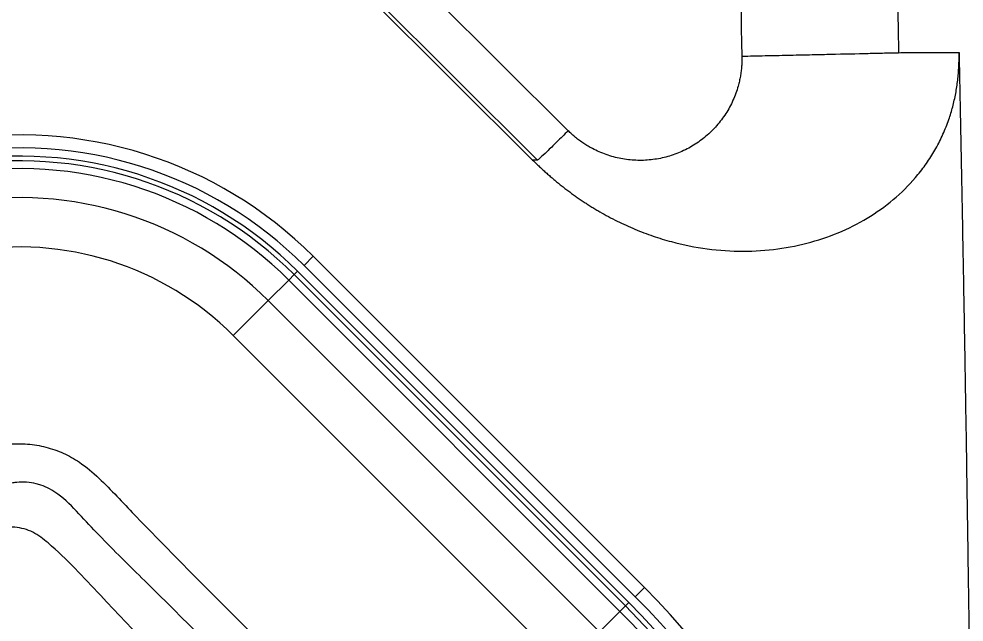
# Model space of a CAD drawing. Extents: x 412 to 492, y 622 to 766.
# Drawn here: x 483.74 to 489.44, y 689.96 to 693.6 of the extents above; entities that cross this region are included whole.
import ezdxf

# ---------------------------------------------------------------- set-up
doc = ezdxf.new("R2010")
doc.units = 0
doc.header["$MEASUREMENT"] = 0
doc.layers.add('1', color=4, linetype='Continuous')
doc.layers.add('GEOMETRY', color=4, linetype='Continuous', lineweight=25)

# ---------------------------------------------------------------- blocks, each defined once
blk = doc.blocks.new('2024 Beam 220V LL')
at = {"layer": 'GEOMETRY'}
for p, q in [((73.6914, 51.5726), (75.0998, 50.1703)), ((73.4754, 51.3954), (74.8855, 49.9931)), ((74.9148, 49.9931), (73.5064, 51.3954)), ((74.9012, 49.9931), (74.8855, 49.9931)), ((74.9148, 49.9931), (74.9012, 49.9931)), ((73.5054, 49.3565), (73.561, 49.4121)), ((75.5607, 47.4124), (73.561, 49.4121)), ((73.5054, 49.3565), (75.5051, 47.3568)), ((73.446, 49.3015), (73.413, 49.2686)), ((73.446, 49.3015), (73.4662, 49.3217)), ((73.446, 49.3015), (75.4456, 47.3019)), ((73.4662, 49.3217), (75.4658, 47.322)), ((73.2892, 49.1448), (73.413, 49.2686)), ((75.4127, 47.2689), (73.413, 49.2686)), ((73.2892, 49.1448), (73.0785, 48.934)), ((73.2892, 49.1448), (75.2889, 47.1451)), ((75.0781, 46.9344), (73.0785, 48.934)), ((75.5051, 47.3568), (75.5607, 47.4124)), ((75.4456, 47.3019), (75.4127, 47.2689)), ((75.4456, 47.3019), (75.4658, 47.322)), ((75.2889, 47.1451), (75.4127, 47.2689))]:
    blk.add_line(p, q, dxfattribs=at)
for centre, radius, start, end in [((71.7928, 47.6438), 2.5007, 44.9999, 100), ((71.7928, 47.6438), 2.4221, 44.9999, 100), ((71.7883, 47.6438), 2.3729, 44.9999, 100), ((71.7883, 47.6438), 2.3443, 44.9999, 100), ((71.7883, 47.6438), 2.2977, 44.9999, 100), ((71.7883, 47.6438), 2.1226, 44.9999, 100), ((71.7883, 47.6438), 1.8246, 44.9999, 100), ((72.3782, 44.23), 4.4221, 0, 44.9999), ((72.3782, 44.23), 4.5007, 0, 44.9999), ((72.3737, 44.23), 4.3443, 0, 44.9999), ((72.3737, 44.23), 4.3729, 0, 44.9999), ((72.3737, 44.23), 4.2977, 0, 44.9999)]:
    blk.add_arc(centre, radius, start, end, dxfattribs=at)
for points, knots in [([(76.7877, 60.1401), (76.854, 58.5574), (76.9128, 56.9745), (77.0151, 53.8082), (77.0587, 52.2249), (77.0942, 50.6412)], [0, 0, 0, 0, 0.5, 0.5, 1, 1, 1, 1]), ([(76.0773, 53.4665), (76.0792, 53.4057), (76.1082, 52.457), (76.1292, 51.5082), (76.1488, 50.6201)], [0, 0, 0, 0, 0.064075, 1, 1, 1, 1]), ([(74.8855, 49.9931), (74.8925, 49.9862), (74.9063, 49.9725), (74.9274, 49.9524), (74.9487, 49.9326), (74.9702, 49.9132), (74.9919, 49.8942), (75.0137, 49.8756), (75.0358, 49.8573), (75.0581, 49.8393), (75.0805, 49.8218), (75.1032, 49.8046), (75.126, 49.7878), (75.149, 49.7714), (75.1722, 49.7553), (75.1957, 49.7396), (75.2193, 49.7242), (75.2431, 49.7093), (75.2671, 49.6947), (75.3173, 49.6651), (75.395, 49.6234), (75.5021, 49.5745), (75.6115, 49.5331), (75.7561, 49.4891), (75.9378, 49.4524), (76.1535, 49.4382), (76.3642, 49.4518), (76.565, 49.4928), (76.7541, 49.5592), (76.9277, 49.6507), (77.0827, 49.765), (77.194, 49.8798), (77.2702, 49.9812), (77.3207, 50.0626), (77.3637, 50.1481), (77.3921, 50.22), (77.4103, 50.276), (77.4214, 50.3149), (77.4311, 50.3542), (77.4394, 50.3941), (77.4463, 50.4344), (77.4517, 50.4751), (77.4558, 50.5164), (77.4584, 50.558), (77.4597, 50.6002), (77.4593, 50.6284), (77.4592, 50.6426)], [0, 0, 0, 0, 0.008599, 0.017164, 0.025696, 0.034197, 0.042668, 0.051111, 0.059528, 0.06792, 0.07629, 0.084638, 0.092967, 0.101278, 0.109574, 0.117855, 0.126125, 0.134384, 0.142634, 0.150877, 0.18576, 0.220268, 0.254546, 0.288747, 0.353441, 0.417393, 0.478676, 0.538941, 0.597484, 0.654666, 0.711225, 0.766539, 0.794854, 0.822893, 0.850878, 0.879033, 0.890902, 0.902779, 0.914682, 0.926625, 0.938625, 0.950696, 0.962855, 0.975115, 0.987492, 1, 1, 1, 1]), ([(76.1488, 50.6201), (76.1488, 50.615), (76.149, 50.6048), (76.1487, 50.5895), (76.1481, 50.5743), (76.1472, 50.5591), (76.1458, 50.544), (76.1441, 50.5289), (76.142, 50.5139), (76.1395, 50.4989), (76.1367, 50.4839), (76.1334, 50.4691), (76.1298, 50.4542), (76.1193, 50.415), (76.0967, 50.3527), (76.0529, 50.2722), (75.9978, 50.199), (75.9323, 50.1348), (75.8583, 50.0809), (75.7769, 50.0388), (75.6903, 50.0089), (75.6002, 49.9924), (75.5087, 49.9892), (75.4177, 49.9998), (75.3292, 50.0236), (75.2639, 50.0522), (75.2196, 50.077), (75.1938, 50.0932), (75.1689, 50.1106), (75.1449, 50.1292), (75.1217, 50.149), (75.1071, 50.1632), (75.0998, 50.1703)], [0, 0, 0, 0, 0.010481, 0.020931, 0.031355, 0.04176, 0.052153, 0.062539, 0.072925, 0.083318, 0.093724, 0.10415, 0.114601, 0.125085, 0.187564, 0.250058, 0.312537, 0.375031, 0.43751, 0.500005, 0.562484, 0.624978, 0.687457, 0.749951, 0.81243, 0.874924, 0.895854, 0.916681, 0.937458, 0.958236, 0.979066, 1, 1, 1, 1]), ([(76.1488, 50.6201), (76.1721, 50.6206), (76.1954, 50.6211), (76.2419, 50.6222), (76.2651, 50.6227), (76.3343, 50.6242), (76.38, 50.6252), (76.47, 50.6272), (76.5143, 50.6282), (76.5982, 50.63), (76.6378, 50.6309), (76.679, 50.6318), (76.6815, 50.6319), (76.6841, 50.632)], [0.681459, 0.681459, 0.681459, 0.681459, 0.7212766, 0.7212766, 0.7610942, 0.7610942, 0.8407295, 0.8407295, 0.9203647, 0.9203647, 0.9950228, 0.9950228, 1, 1, 1, 1]), ([(76.6841, 50.632), (76.7655, 50.6338), (76.8418, 50.6355), (76.9453, 50.6378), (76.978, 50.6386), (77.0354, 50.6399), (77.0605, 50.6405), (77.0867, 50.6411), (77.0892, 50.6411), (77.0926, 50.6412), (77.0934, 50.6412), (77.0942, 50.6412)], [0.3649249, 0.3649249, 0.3649249, 0.3649249, 0.5231919, 0.5231919, 0.6023255, 0.6023255, 0.6715673, 0.6715673, 0.678986, 0.678986, 0.681459, 0.681459, 0.681459, 0.681459]), ([(77.0942, 50.6412), (77.1116, 50.6416), (77.1463, 50.6423), (77.1985, 50.6429), (77.2506, 50.6432), (77.3027, 50.6433), (77.3549, 50.6432), (77.407, 50.6429), (77.4418, 50.6427), (77.4592, 50.6426)], [0, 0, 0, 0, 0.142854, 0.285708, 0.428564, 0.571421, 0.71428, 0.85714, 1, 1, 1, 1]), ([(77.4592, 50.6426), (77.462, 50.5063), (77.4676, 50.2336), (77.4755, 49.8246), (77.4831, 49.4155), (77.4904, 49.0065), (77.4973, 48.5975), (77.5038, 48.1884), (77.51, 47.7793), (77.5186, 47.1794), (77.5288, 46.3885), (77.5449, 44.8613), (77.5583, 43.0067), (77.5637, 40.8248), (77.5599, 38.8611), (77.5478, 36.8976), (77.5331, 35.3704), (77.5203, 34.2796), (77.5121, 33.6251), (77.5024, 32.9707), (77.4915, 32.3163), (77.4792, 31.662), (77.4656, 31.0076), (77.4507, 30.3532), (77.4396, 29.917), (77.4341, 29.6989)], [0, 0, 0, 0, 0.019532, 0.039064, 0.058596, 0.078127, 0.097659, 0.117191, 0.136723, 0.156254, 0.203132, 0.250007, 0.375014, 0.468769, 0.562519, 0.656265, 0.750011, 0.781264, 0.812507, 0.84376, 0.875003, 0.906251, 0.9375, 0.96875, 1, 1, 1, 1]), ([(75.0998, 50.1703), (75.0767, 50.1471), (75.0534, 50.1239), (75.0099, 50.081), (74.9897, 50.0614), (74.9555, 50.0286), (74.9415, 50.0154), (74.9217, 49.9977), (74.916, 49.9931), (74.9148, 49.9931)], [0, 0, 0, 0, 0.25, 0.25, 0.5, 0.5, 0.75, 0.75, 1, 1, 1, 1]), ([(67.6705, 47.5657), (67.8921, 47.6049), (68.9998, 47.8012), (70.1915, 47.9968), (71.2374, 48.1984), (71.4801, 48.2461), (71.6799, 48.2789), (71.8372, 48.2825), (71.9477, 48.2633), (72.0533, 48.2261), (72.163, 48.1645), (72.27, 48.0744), (72.3758, 47.9634), (72.9448, 47.3679), (73.7449, 46.598), (74.5172, 45.8131), (74.8183, 45.5179), (74.8965, 45.4234), (74.951, 45.3186), (74.9935, 45.1921), (75.0049, 45.0386), (74.9919, 44.5474), (75.009, 43.3068), (74.994, 40.9705), (75.011, 38.433), (74.9896, 36.604), (75.0066, 35.8327), (75.0147, 35.5425), (75.0092, 35.3092), (74.9766, 35.1371), (74.9326, 35.0286), (74.8704, 34.9296), (74.7076, 34.7539), (74.3154, 34.375), (73.9587, 34.0147), (73.7158, 33.7693)], [0, 0, 0, 0, 0.03273, 0.163648, 0.175653, 0.187658, 0.199644, 0.205049, 0.210454, 0.215858, 0.221261, 0.228663, 0.236112, 0.243565, 0.348466, 0.397583, 0.403718, 0.409824, 0.415316, 0.420808, 0.42913, 0.437515, 0.492348, 0.609476, 0.777448, 0.861434, 0.875538, 0.889641, 0.903702, 0.909359, 0.915018, 0.920634, 0.926263, 0.949783, 1, 1, 1, 1]), ([(73.547, 33.9381), (73.547, 33.9381), (73.7062, 34.0972), (74.0092, 34.4085), (74.3799, 34.7515), (74.572, 34.9786), (74.6508, 35.0341), (74.7021, 35.0559), (74.7557, 35.1034), (74.8111, 35.1792), (74.8558, 35.3023), (74.8739, 35.4806), (74.8724, 35.6945), (74.856, 35.9087), (74.8436, 36.2829), (74.8547, 37.0475), (74.8407, 39.5878), (74.8684, 42.2705), (74.842, 44.5274), (74.8519, 44.97), (74.8508, 45.0733), (74.8272, 45.1779), (74.7803, 45.2577), (74.6892, 45.3426), (74.5673, 45.4428), (74.4134, 45.5883), (74.2612, 45.7357), (73.8723, 46.1244), (73.2992, 46.6958), (72.688, 47.3137), (72.3156, 47.6764), (72.1471, 47.8575), (72.0393, 47.9705), (71.9447, 48.0233), (71.8606, 48.0477), (71.802, 48.0525), (71.6639, 48.0306), (71.4737, 47.9932), (71.1992, 47.9457), (69.9455, 47.7238), (68.783, 47.5192), (67.712, 47.3306)], [0, 0, 0, 0, 0, 0.03351, 0.064598, 0.075502, 0.077238, 0.079027, 0.084361, 0.08772, 0.093111, 0.103638, 0.114249, 0.124957, 0.135615, 0.170011, 0.238803, 0.51397, 0.56964, 0.574792, 0.579934, 0.584977, 0.590628, 0.593433, 0.603874, 0.614365, 0.624915, 0.635437, 0.696264, 0.745422, 0.764916, 0.773628, 0.782303, 0.788055, 0.789461, 0.795352, 0.79655, 0.810366, 0.824205, 0.838045, 1, 1, 1, 1]), ([(73.2229, 33.9691), (73.3434, 34.0886), (73.6249, 34.3678), (73.9227, 34.6806), (74.139, 34.8797), (74.2016, 34.9613), (74.2205, 35.061), (74.2224, 35.4198), (74.2203, 36.0619), (74.2214, 37.2981), (74.2216, 39.4974), (74.215, 42.0537), (74.2288, 44.1484), (74.2163, 45.029), (74.2247, 45.2777), (74.2136, 45.3848), (74.1721, 45.474), (74.1098, 45.5376), (73.8895, 45.7392), (73.2949, 46.3672), (72.5732, 47.0319), (72.0497, 47.6128), (71.8721, 47.7525), (71.7696, 47.7807), (71.6748, 47.7757), (71.4386, 47.7298), (70.7812, 47.62), (69.4815, 47.3858), (68.3336, 47.1853), (67.6335, 47.0618), (67.6056, 47.0569)], [0, 0, 0, 0, 0.026141, 0.061081, 0.066365, 0.071542, 0.076551, 0.081625, 0.126931, 0.175318, 0.272092, 0.465639, 0.569001, 0.594841, 0.601156, 0.607386, 0.6112, 0.616059, 0.620957, 0.657288, 0.749019, 0.771953, 0.777715, 0.783475, 0.787838, 0.792239, 0.82052, 0.890507, 0.995643, 1, 1, 1, 1])]:
    blk.add_open_spline(points, degree=3, knots=knots, dxfattribs=at)

msp = doc.modelspace()

# ---------------------------------------------------------------- block references
at = {"layer": '1'}
msp.add_blockref('2024 Beam 220V LL', (411.9528, 642.7586), dxfattribs=at)

doc.saveas('drawing.dxf')
